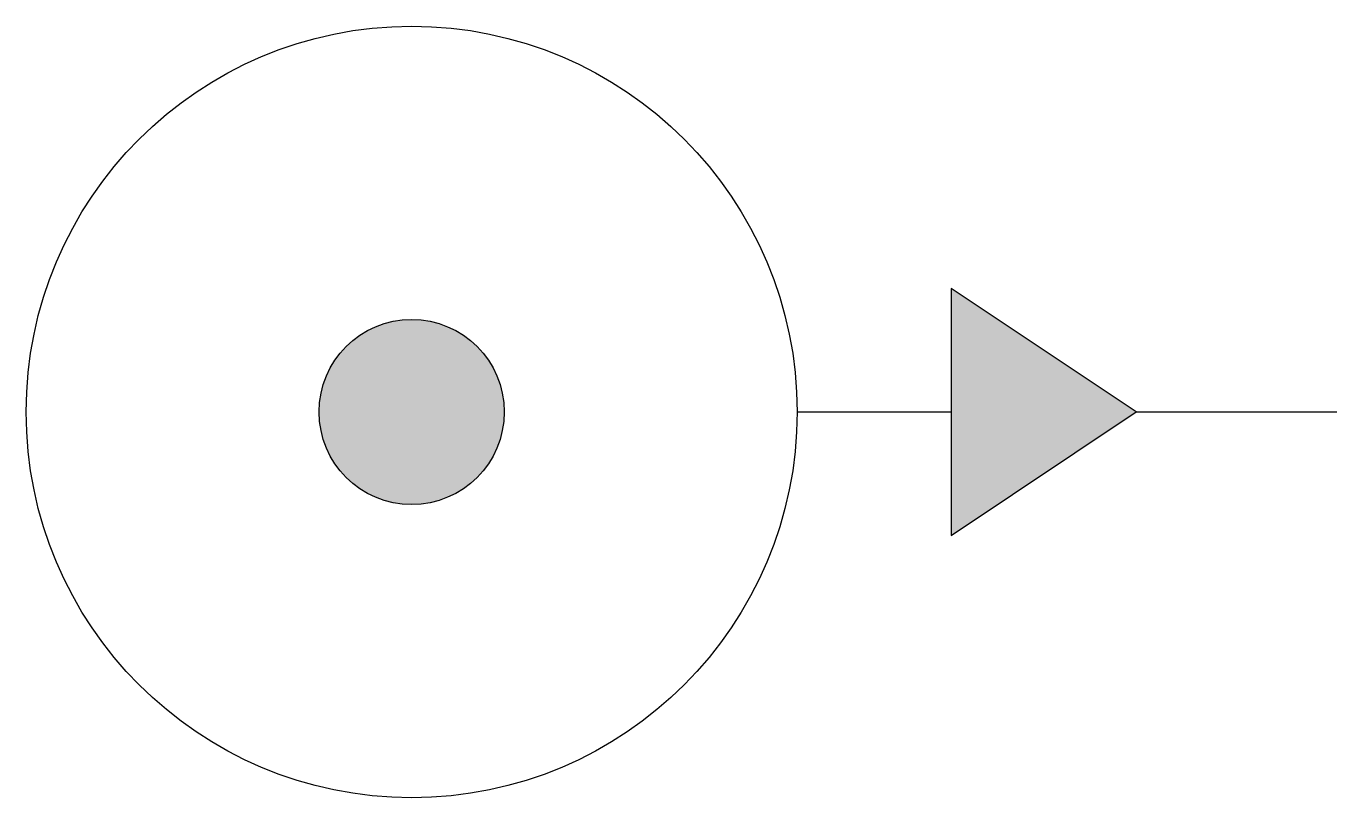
# Model space of a CAD drawing. Header units: millimetres. Extents: x 75.1 to 96.3, y -137.7 to -125.2.
import ezdxf

# ---------------------------------------------------------------- set-up
doc = ezdxf.new("R2010")
doc.units = ezdxf.units.MM
doc.linetypes.add('K5LT_BASIC', pattern=[0])

msp = doc.modelspace()

# ---------------------------------------------------------------- hatches: boundary and pattern name
at = {"linetype": 'K5LT_BASIC'}
h = msp.add_hatch(color=1, dxfattribs=at)
h.dxf.hatch_style = 1
h.paths.add_polyline_path([(93.073, -131.401), (90.073, -129.401), (90.073, -131.401), (90.073, -133.401)])
h = msp.add_hatch(color=1, dxfattribs=at)
h.dxf.hatch_style = 1
h.paths.add_polyline_path([(82.823, -131.401, 1), (79.823, -131.401, 1)])

# ---------------------------------------------------------------- linework, layer by layer
at = {"color": 1, "linetype": 'K5LT_BASIC'}
for p, q in [((93.073, -131.401), (90.073, -129.401)), ((90.073, -129.401), (90.073, -131.401)), ((87.573, -131.401), (90.073, -131.401)), ((90.073, -131.401), (90.073, -133.401)), ((90.073, -133.401), (93.073, -131.401)), ((93.073, -131.401), (96.323, -131.401))]:
    msp.add_line(p, q, dxfattribs=at)
for radius in [6.25, 1.5]:
    msp.add_circle((81.323, -131.401), radius, dxfattribs=at)

doc.saveas('drawing.dxf')
